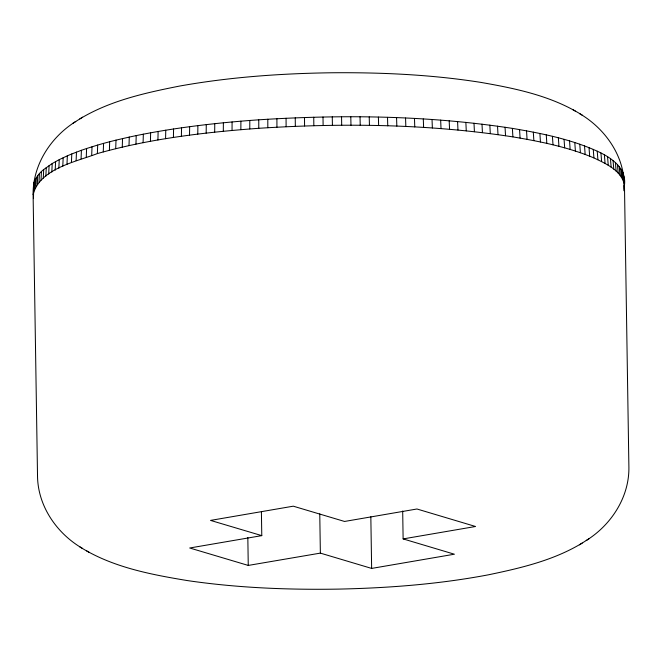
<?xml version="1.0" encoding="UTF-8"?>
<svg xmlns="http://www.w3.org/2000/svg" width="662" height="662" viewBox="0 0 662 662"><rect width="100%" height="100%" fill="white"/><g stroke="black" fill="none" stroke-linecap="round" stroke-linejoin="round"><path stroke-width="0.99" d="M82.469 548.417C57.114 533.713 38.131 506.612 37.535 476.756L33.1 194.537C39.91 168.562 75.791 161.9 97.364 153.584C149.902 138.664 204.442 132.317 258.768 128.296L258.768 119.814C343.272 114.41 428.579 115.502 512.396 128.387C541.259 133.294 570.412 139.045 597.232 151.184C610.918 157.432 626.782 167.8 624.465 185.244L628.9 467.463C629.239 497.327 611.117 525.016 586.242 540.506M249.773 128.949L249.797 120.467L258.768 119.814M240.86 129.661L240.902 121.179L249.797 120.467M232.039 130.439L232.089 121.957L240.902 121.179M223.309 131.275L223.375 122.784L232.089 121.957M214.678 132.168L214.769 123.678L223.375 122.784M206.172 133.12L206.271 124.63L214.769 123.678M197.773 134.129L197.897 125.631L206.271 124.63M189.514 135.189L189.655 126.699L197.897 125.631M181.388 136.314L181.545 127.816L189.655 126.699M173.411 137.481L173.576 128.982L181.545 127.816M165.583 138.706L165.765 130.207L173.576 128.982M157.92 139.988L158.119 131.481L165.765 130.207M150.423 141.312L150.638 132.805L158.119 131.481M143.1 142.694L143.331 134.179L150.638 132.805M135.958 144.117L136.207 135.602L143.331 134.179M129.016 145.59L129.272 137.075L136.207 135.602M115.718 148.66L115.999 140.137L129.272 137.075M122.263 147.105L122.536 138.581M109.387 150.257L109.677 141.734L115.999 140.137M103.264 151.904L103.57 143.373L109.677 141.734M97.364 153.584L97.686 145.052L103.57 143.373M86.267 157.043L86.606 148.511L97.686 145.052M91.695 155.297L92.026 146.765M81.07 158.83L81.418 150.291L86.606 148.511M71.422 162.496L71.786 153.948L81.418 150.291M76.122 160.651L76.478 152.103M66.97 164.366L67.35 155.818L71.786 153.948M58.86 168.189L59.249 159.633L67.35 155.818M62.782 166.27L63.171 157.713M51.81 172.103L52.215 163.539L59.249 159.633M55.194 170.134L55.6 161.578M43.287 178.111L43.709 169.53L52.215 163.539M45.852 176.092L46.266 167.519M48.69 174.089L49.104 165.525M33.911 190.408C32.38 181.893 37.362 174.528 43.709 169.53M34.755 188.347L35.194 179.75M35.889 186.287L36.319 177.689M37.304 184.226L37.742 175.637M39.017 182.182L39.447 173.593M41.011 180.138L41.441 171.557M33.1 194.537C32.761 164.673 50.883 136.984 75.758 121.494M623.869 190.739C626.74 159.029 606.251 129.123 579.531 113.583M34.35 181.81L33.803 183.862L33.456 198.641M79.812 118.928C110.107 100.607 145.301 92.846 179.642 86.052C229.507 77.131 280.2 73.523 330.801 72.779C380.898 72.299 431.161 74.574 480.703 82.369C515.806 88.509 551.926 95.907 582.428 115.296M79.572 546.704C111.886 567.144 150.257 574.434 187.412 580.582C237.534 587.93 288.309 589.95 338.911 589.097C388.999 588.005 439.171 584.157 488.44 574.806C520.721 568.087 553.722 560.383 582.188 543.072M72.919 123.306L82.568 117.174M579.432 544.826L589.081 538.694M261.407 511.867L261.78 535.632L189.713 547.995L248.258 565.431L320.367 553.118L371.639 568.418L454.389 554.21L403.125 538.909L402.686 510.998M403.125 538.909L475.539 526.489L416.952 508.995L344.546 521.457L293.283 506.182L210.533 520.406L261.78 535.632M258.768 128.296C343.437 122.884 428.91 123.968 512.893 136.885C540.407 141.511 568.079 147.072 593.913 157.92C605.97 163.729 621.808 170.531 624.465 185.244M572.589 109.478L575.402 111.15M86.598 550.85L89.411 552.522M623.918 185.542L624.241 189.365M622.818 172.559L623.53 181.148M621.908 170.531L622.619 179.112M620.716 168.512L621.428 177.085M619.235 166.501L619.938 175.074M617.464 164.515L618.167 173.08M615.412 162.546L616.107 171.11M613.07 160.585L613.765 169.149M610.455 158.657L611.142 167.213M607.559 156.745L608.246 165.301M604.389 154.867L605.068 163.415M600.947 153.005L601.617 161.553M597.232 151.184L597.894 159.724M593.26 149.38L593.913 157.92M589.023 147.618L589.668 156.158M584.521 145.888L585.158 154.42M579.78 144.2L580.4 152.723M574.782 142.537L575.402 151.068M569.543 140.923L570.148 149.446M564.065 139.343L564.661 147.866M558.356 137.812L558.943 146.327M552.422 136.322L553.002 144.837M546.266 134.874L546.829 143.389M539.894 133.484L540.449 141.991M533.315 132.135L533.853 140.634M526.538 130.828L527.06 139.334M519.562 129.578L520.075 138.085M512.396 128.387L512.893 136.885M505.048 127.245L505.536 135.735M497.534 126.152L497.998 134.643M489.847 125.118L490.294 133.608M482.002 124.142L482.433 132.632M474 123.223L474.422 131.705M465.866 122.354L466.263 130.844M457.583 121.551L457.972 130.042M449.184 120.815L449.556 129.297M440.66 120.128L441.016 128.61M432.029 119.508L432.369 127.989M423.291 118.953L423.614 127.427M414.47 118.457L414.768 126.93M405.549 118.018L405.839 126.5M396.563 117.654L396.836 126.128M387.51 117.348L387.758 125.821M378.399 117.1L378.631 125.581M369.231 116.926L369.446 125.399M360.029 116.81L360.227 125.292M350.794 116.76L350.976 125.242M341.542 116.777L341.7 125.259M623.753 176.655L623.786 178.707M370.836 516.741L371.639 568.418M332.274 116.86L332.415 125.333M319.763 513.844L320.367 553.118M247.828 537.527L248.258 565.431M33.547 185.923L33.572 187.975M322.998 117.009L323.122 125.482M313.738 117.215L313.838 125.697M304.487 117.488L304.57 125.97M295.252 117.828L295.326 126.31M286.058 118.233L286.116 126.707M276.906 118.697L276.939 127.178M267.804 119.226L267.82 127.708"/></g></svg>
